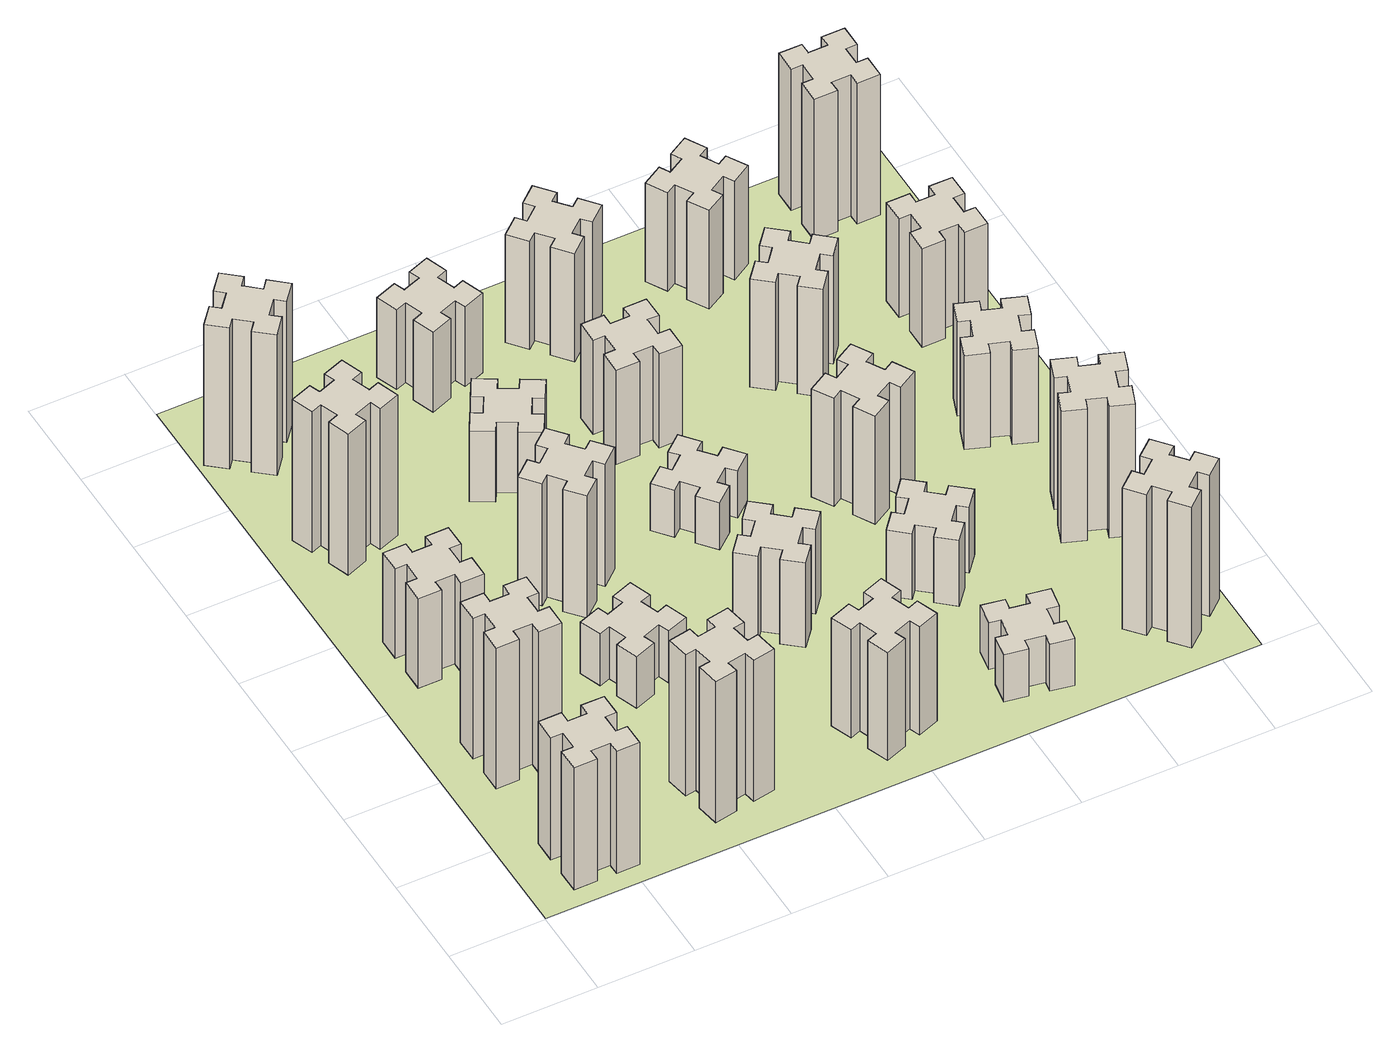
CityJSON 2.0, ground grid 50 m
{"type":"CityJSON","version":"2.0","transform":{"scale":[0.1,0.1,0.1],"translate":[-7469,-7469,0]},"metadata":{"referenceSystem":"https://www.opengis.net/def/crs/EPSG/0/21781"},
"CityObjects":{
"building1":{"type":"Building","attributes":{"class":"1000","function":"1000","usage":"1000","yearOfConstruction":2016,"roofType":"1000","measuredHeight":78,"storeysAboveGround":30,"storeysBelowGround":0},"geometry":[{"type":"Solid","lod":"1","boundaries":[[[[0,1,2,3,4,5,6,7,8,9,10,11,12,13,14,15,16,17,18,19]],[[17,16,20,21]],[[16,15,22,20]],[[15,14,23,22]],[[14,13,24,23]],[[13,12,25,24]],[[12,11,26,25]],[[11,10,27,26]],[[10,9,28,27]],[[9,8,29,28]],[[8,7,30,29]],[[7,6,31,30]],[[6,5,32,31]],[[5,4,33,32]],[[4,3,34,33]],[[3,2,35,34]],[[2,1,36,35]],[[1,0,37,36]],[[0,19,38,37]],[[19,18,39,38]],[[18,17,21,39]],[[24,25,26,27,28,29,30,31,32,33,34,35,36,37,38,39,21,20,22,23]]]]}]},
"building2":{"type":"Building","attributes":{"class":"1000","function":"1000","usage":"1000","yearOfConstruction":2016,"roofType":"1000","measuredHeight":90,"storeysAboveGround":30,"storeysBelowGround":0},"geometry":[{"type":"Solid","lod":"1","boundaries":[[[[40,41,42,43,44,45,46,47,48,49,50,51,52,53,54,55,56,57,58,59]],[[57,56,60,61]],[[56,55,62,60]],[[55,54,63,62]],[[54,53,64,63]],[[53,52,65,64]],[[52,51,66,65]],[[51,50,67,66]],[[50,49,68,67]],[[49,48,69,68]],[[48,47,70,69]],[[47,46,71,70]],[[46,45,72,71]],[[45,44,73,72]],[[44,43,74,73]],[[43,42,75,74]],[[42,41,76,75]],[[41,40,77,76]],[[40,59,78,77]],[[59,58,79,78]],[[58,57,61,79]],[[64,65,66,67,68,69,70,71,72,73,74,75,76,77,78,79,61,60,62,63]]]]}]},
"building3":{"type":"Building","attributes":{"class":"1000","function":"1000","usage":"1000","yearOfConstruction":2016,"roofType":"1000","measuredHeight":57,"storeysAboveGround":30,"storeysBelowGround":0},"geometry":[{"type":"Solid","lod":"1","boundaries":[[[[80,81,82,83,84,85,86,87,88,89,90,91,92,93,94,95,96,97,98,99]],[[97,96,100,101]],[[96,95,102,100]],[[95,94,103,102]],[[94,93,104,103]],[[93,92,105,104]],[[92,91,106,105]],[[91,90,107,106]],[[90,89,108,107]],[[89,88,109,108]],[[88,87,110,109]],[[87,86,111,110]],[[86,85,112,111]],[[85,84,113,112]],[[84,83,114,113]],[[83,82,115,114]],[[82,81,116,115]],[[81,80,117,116]],[[80,99,118,117]],[[99,98,119,118]],[[98,97,101,119]],[[104,105,106,107,108,109,110,111,112,113,114,115,116,117,118,119,101,100,102,103]]]]}]},
"building4":{"type":"Building","attributes":{"class":"1000","function":"1000","usage":"1000","yearOfConstruction":2016,"roofType":"1000","measuredHeight":90,"storeysAboveGround":30,"storeysBelowGround":0},"geometry":[{"type":"Solid","lod":"1","boundaries":[[[[120,121,122,123,124,125,126,127,128,129,130,131,132,133,134,135,136,137,138,139]],[[137,136,140,141]],[[136,135,142,140]],[[135,134,143,142]],[[134,133,144,143]],[[133,132,145,144]],[[132,131,146,145]],[[131,130,147,146]],[[130,129,148,147]],[[129,128,149,148]],[[128,127,150,149]],[[127,126,151,150]],[[126,125,152,151]],[[125,124,153,152]],[[124,123,154,153]],[[123,122,155,154]],[[122,121,156,155]],[[121,120,157,156]],[[120,139,158,157]],[[139,138,159,158]],[[138,137,141,159]],[[144,145,146,147,148,149,150,151,152,153,154,155,156,157,158,159,141,140,142,143]]]]}]},
"building5":{"type":"Building","attributes":{"class":"1000","function":"1000","usage":"1000","yearOfConstruction":2016,"roofType":"1000","measuredHeight":90,"storeysAboveGround":30,"storeysBelowGround":0},"geometry":[{"type":"Solid","lod":"1","boundaries":[[[[160,161,162,163,164,165,166,167,168,169,170,171,172,173,174,175,176,177,178,179]],[[177,176,180,181]],[[176,175,182,180]],[[175,174,183,182]],[[174,173,184,183]],[[173,172,185,184]],[[172,171,186,185]],[[171,170,187,186]],[[170,169,188,187]],[[169,168,189,188]],[[168,167,190,189]],[[167,166,191,190]],[[166,165,192,191]],[[165,164,193,192]],[[164,163,194,193]],[[163,162,195,194]],[[162,161,196,195]],[[161,160,197,196]],[[160,179,198,197]],[[179,178,199,198]],[[178,177,181,199]],[[184,185,186,187,188,189,190,191,192,193,194,195,196,197,198,199,181,180,182,183]]]]}]},
"building6":{"type":"Building","attributes":{"class":"1000","function":"1000","usage":"1000","yearOfConstruction":2016,"roofType":"1000","measuredHeight":90,"storeysAboveGround":30,"storeysBelowGround":0},"geometry":[{"type":"Solid","lod":"1","boundaries":[[[[200,201,202,203,204,205,206,207,208,209,210,211,212,213,214,215,216,217,218,219]],[[217,216,220,221]],[[216,215,222,220]],[[215,214,223,222]],[[214,213,224,223]],[[213,212,225,224]],[[212,211,226,225]],[[211,210,227,226]],[[210,209,228,227]],[[209,208,229,228]],[[208,207,230,229]],[[207,206,231,230]],[[206,205,232,231]],[[205,204,233,232]],[[204,203,234,233]],[[203,202,235,234]],[[202,201,236,235]],[[201,200,237,236]],[[200,219,238,237]],[[219,218,239,238]],[[218,217,221,239]],[[224,225,226,227,228,229,230,231,232,233,234,235,236,237,238,239,221,220,222,223]]]]}]},
"building7":{"type":"Building","attributes":{"class":"1000","function":"1000","usage":"1000","yearOfConstruction":2016,"roofType":"1000","measuredHeight":33,"storeysAboveGround":30,"storeysBelowGround":0},"geometry":[{"type":"Solid","lod":"1","boundaries":[[[[240,241,242,243,244,245,246,247,248,249,250,251,252,253,254,255,256,257,258,259]],[[257,256,260,261]],[[256,255,262,260]],[[255,254,263,262]],[[254,253,264,263]],[[253,252,265,264]],[[252,251,266,265]],[[251,250,267,266]],[[250,249,268,267]],[[249,248,269,268]],[[248,247,270,269]],[[247,246,271,270]],[[246,245,272,271]],[[245,244,273,272]],[[244,243,274,273]],[[243,242,275,274]],[[242,241,276,275]],[[241,240,277,276]],[[240,259,278,277]],[[259,258,279,278]],[[258,257,261,279]],[[264,265,266,267,268,269,270,271,272,273,274,275,276,277,278,279,261,260,262,263]]]]}]},
"building8":{"type":"Building","attributes":{"class":"1000","function":"1000","usage":"1000","yearOfConstruction":2016,"roofType":"1000","measuredHeight":78,"storeysAboveGround":30,"storeysBelowGround":0},"geometry":[{"type":"Solid","lod":"1","boundaries":[[[[280,281,282,283,284,285,286,287,288,289,290,291,292,293,294,295,296,297,298,299]],[[297,296,300,301]],[[296,295,302,300]],[[295,294,303,302]],[[294,293,304,303]],[[293,292,305,304]],[[292,291,306,305]],[[291,290,307,306]],[[290,289,308,307]],[[289,288,309,308]],[[288,287,310,309]],[[287,286,311,310]],[[286,285,312,311]],[[285,284,313,312]],[[284,283,314,313]],[[283,282,315,314]],[[282,281,316,315]],[[281,280,317,316]],[[280,299,318,317]],[[299,298,319,318]],[[298,297,301,319]],[[304,305,306,307,308,309,310,311,312,313,314,315,316,317,318,319,301,300,302,303]]]]}]},
"building9":{"type":"Building","attributes":{"class":"1000","function":"1000","usage":"1000","yearOfConstruction":2016,"roofType":"1000","measuredHeight":45,"storeysAboveGround":30,"storeysBelowGround":0},"geometry":[{"type":"Solid","lod":"1","boundaries":[[[[320,321,322,323,324,325,326,327,328,329,330,331,332,333,334,335,336,337,338,339]],[[337,336,340,341]],[[336,335,342,340]],[[335,334,343,342]],[[334,333,344,343]],[[333,332,345,344]],[[332,331,346,345]],[[331,330,347,346]],[[330,329,348,347]],[[329,328,349,348]],[[328,327,350,349]],[[327,326,351,350]],[[326,325,352,351]],[[325,324,353,352]],[[324,323,354,353]],[[323,322,355,354]],[[322,321,356,355]],[[321,320,357,356]],[[320,339,358,357]],[[339,338,359,358]],[[338,337,341,359]],[[344,345,346,347,348,349,350,351,352,353,354,355,356,357,358,359,341,340,342,343]]]]}]},
"building10":{"type":"Building","attributes":{"class":"1000","function":"1000","usage":"1000","yearOfConstruction":2016,"roofType":"1000","measuredHeight":69,"storeysAboveGround":30,"storeysBelowGround":0},"geometry":[{"type":"Solid","lod":"1","boundaries":[[[[360,361,362,363,364,365,366,367,368,369,370,371,372,373,374,375,376,377,378,379]],[[377,376,380,381]],[[376,375,382,380]],[[375,374,383,382]],[[374,373,384,383]],[[373,372,385,384]],[[372,371,386,385]],[[371,370,387,386]],[[370,369,388,387]],[[369,368,389,388]],[[368,367,390,389]],[[367,366,391,390]],[[366,365,392,391]],[[365,364,393,392]],[[364,363,394,393]],[[363,362,395,394]],[[362,361,396,395]],[[361,360,397,396]],[[360,379,398,397]],[[379,378,399,398]],[[378,377,381,399]],[[384,385,386,387,388,389,390,391,392,393,394,395,396,397,398,399,381,380,382,383]]]]}]},
"building11":{"type":"Building","attributes":{"class":"1000","function":"1000","usage":"1000","yearOfConstruction":2016,"roofType":"1000","measuredHeight":51,"storeysAboveGround":30,"storeysBelowGround":0},"geometry":[{"type":"Solid","lod":"1","boundaries":[[[[400,401,402,403,404,405,406,407,408,409,410,411,412,413,414,415,416,417,418,419]],[[417,416,420,421]],[[416,415,422,420]],[[415,414,423,422]],[[414,413,424,423]],[[413,412,425,424]],[[412,411,426,425]],[[411,410,427,426]],[[410,409,428,427]],[[409,408,429,428]],[[408,407,430,429]],[[407,406,431,430]],[[406,405,432,431]],[[405,404,433,432]],[[404,403,434,433]],[[403,402,435,434]],[[402,401,436,435]],[[401,400,437,436]],[[400,419,438,437]],[[419,418,439,438]],[[418,417,421,439]],[[424,425,426,427,428,429,430,431,432,433,434,435,436,437,438,439,421,420,422,423]]]]}]},
"building12":{"type":"Building","attributes":{"class":"1000","function":"1000","usage":"1000","yearOfConstruction":2016,"roofType":"1000","measuredHeight":54,"storeysAboveGround":30,"storeysBelowGround":0},"geometry":[{"type":"Solid","lod":"1","boundaries":[[[[440,441,442,443,444,445,446,447,448,449,450,451,452,453,454,455,456,457,458,459]],[[457,456,460,461]],[[456,455,462,460]],[[455,454,463,462]],[[454,453,464,463]],[[453,452,465,464]],[[452,451,466,465]],[[451,450,467,466]],[[450,449,468,467]],[[449,448,469,468]],[[448,447,470,469]],[[447,446,471,470]],[[446,445,472,471]],[[445,444,473,472]],[[444,443,474,473]],[[443,442,475,474]],[[442,441,476,475]],[[441,440,477,476]],[[440,459,478,477]],[[459,458,479,478]],[[458,457,461,479]],[[464,465,466,467,468,469,470,471,472,473,474,475,476,477,478,479,461,460,462,463]]]]}]},
"building13":{"type":"Building","attributes":{"class":"1000","function":"1000","usage":"1000","yearOfConstruction":2016,"roofType":"1000","measuredHeight":30,"storeysAboveGround":30,"storeysBelowGround":0},"geometry":[{"type":"Solid","lod":"1","boundaries":[[[[480,481,482,483,484,485,486,487,488,489,490,491,492,493,494,495,496,497,498,499]],[[497,496,500,501]],[[496,495,502,500]],[[495,494,503,502]],[[494,493,504,503]],[[493,492,505,504]],[[492,491,506,505]],[[491,490,507,506]],[[490,489,508,507]],[[489,488,509,508]],[[488,487,510,509]],[[487,486,511,510]],[[486,485,512,511]],[[485,484,513,512]],[[484,483,514,513]],[[483,482,515,514]],[[482,481,516,515]],[[481,480,517,516]],[[480,499,518,517]],[[499,498,519,518]],[[498,497,501,519]],[[504,505,506,507,508,509,510,511,512,513,514,515,516,517,518,519,501,500,502,503]]]]}]},
"building14":{"type":"Building","attributes":{"class":"1000","function":"1000","usage":"1000","yearOfConstruction":2016,"roofType":"1000","measuredHeight":60,"storeysAboveGround":30,"storeysBelowGround":0},"geometry":[{"type":"Solid","lod":"1","boundaries":[[[[520,521,522,523,524,525,526,527,528,529,530,531,532,533,534,535,536,537,538,539]],[[537,536,540,541]],[[536,535,542,540]],[[535,534,543,542]],[[534,533,544,543]],[[533,532,545,544]],[[532,531,546,545]],[[531,530,547,546]],[[530,529,548,547]],[[529,528,549,548]],[[528,527,550,549]],[[527,526,551,550]],[[526,525,552,551]],[[525,524,553,552]],[[524,523,554,553]],[[523,522,555,554]],[[522,521,556,555]],[[521,520,557,556]],[[520,539,558,557]],[[539,538,559,558]],[[538,537,541,559]],[[544,545,546,547,548,549,550,551,552,553,554,555,556,557,558,559,541,540,542,543]]]]}]},
"building15":{"type":"Building","attributes":{"class":"1000","function":"1000","usage":"1000","yearOfConstruction":2016,"roofType":"1000","measuredHeight":30,"storeysAboveGround":30,"storeysBelowGround":0},"geometry":[{"type":"Solid","lod":"1","boundaries":[[[[560,561,562,563,564,565,566,567,568,569,570,571,572,573,574,575,576,577,578,579]],[[577,576,580,581]],[[576,575,582,580]],[[575,574,583,582]],[[574,573,584,583]],[[573,572,585,584]],[[572,571,586,585]],[[571,570,587,586]],[[570,569,588,587]],[[569,568,589,588]],[[568,567,590,589]],[[567,566,591,590]],[[566,565,592,591]],[[565,564,593,592]],[[564,563,594,593]],[[563,562,595,594]],[[562,561,596,595]],[[561,560,597,596]],[[560,579,598,597]],[[579,578,599,598]],[[578,577,581,599]],[[584,585,586,587,588,589,590,591,592,593,594,595,596,597,598,599,581,580,582,583]]]]}]},
"building16":{"type":"Building","attributes":{"class":"1000","function":"1000","usage":"1000","yearOfConstruction":2016,"roofType":"1000","measuredHeight":69,"storeysAboveGround":30,"storeysBelowGround":0},"geometry":[{"type":"Solid","lod":"1","boundaries":[[[[600,601,602,603,604,605,606,607,608,609,610,611,612,613,614,615,616,617,618,619]],[[617,616,620,621]],[[616,615,622,620]],[[615,614,623,622]],[[614,613,624,623]],[[613,612,625,624]],[[612,611,626,625]],[[611,610,627,626]],[[610,609,628,627]],[[609,608,629,628]],[[608,607,630,629]],[[607,606,631,630]],[[606,605,632,631]],[[605,604,633,632]],[[604,603,634,633]],[[603,602,635,634]],[[602,601,636,635]],[[601,600,637,636]],[[600,619,638,637]],[[619,618,639,638]],[[618,617,621,639]],[[624,625,626,627,628,629,630,631,632,633,634,635,636,637,638,639,621,620,622,623]]]]}]},
"building17":{"type":"Building","attributes":{"class":"1000","function":"1000","usage":"1000","yearOfConstruction":2016,"roofType":"1000","measuredHeight":42,"storeysAboveGround":30,"storeysBelowGround":0},"geometry":[{"type":"Solid","lod":"1","boundaries":[[[[640,641,642,643,644,645,646,647,648,649,650,651,652,653,654,655,656,657,658,659]],[[657,656,660,661]],[[656,655,662,660]],[[655,654,663,662]],[[654,653,664,663]],[[653,652,665,664]],[[652,651,666,665]],[[651,650,667,666]],[[650,649,668,667]],[[649,648,669,668]],[[648,647,670,669]],[[647,646,671,670]],[[646,645,672,671]],[[645,644,673,672]],[[644,643,674,673]],[[643,642,675,674]],[[642,641,676,675]],[[641,640,677,676]],[[640,659,678,677]],[[659,658,679,678]],[[658,657,661,679]],[[664,665,666,667,668,669,670,671,672,673,674,675,676,677,678,679,661,660,662,663]]]]}]},
"building18":{"type":"Building","attributes":{"class":"1000","function":"1000","usage":"1000","yearOfConstruction":2016,"roofType":"1000","measuredHeight":69,"storeysAboveGround":30,"storeysBelowGround":0},"geometry":[{"type":"Solid","lod":"1","boundaries":[[[[680,681,682,683,684,685,686,687,688,689,690,691,692,693,694,695,696,697,698,699]],[[697,696,700,701]],[[696,695,702,700]],[[695,694,703,702]],[[694,693,704,703]],[[693,692,705,704]],[[692,691,706,705]],[[691,690,707,706]],[[690,689,708,707]],[[689,688,709,708]],[[688,687,710,709]],[[687,686,711,710]],[[686,685,712,711]],[[685,684,713,712]],[[684,683,714,713]],[[683,682,715,714]],[[682,681,716,715]],[[681,680,717,716]],[[680,699,718,717]],[[699,698,719,718]],[[698,697,701,719]],[[704,705,706,707,708,709,710,711,712,713,714,715,716,717,718,719,701,700,702,703]]]]}]},
"building19":{"type":"Building","attributes":{"class":"1000","function":"1000","usage":"1000","yearOfConstruction":2016,"roofType":"1000","measuredHeight":69,"storeysAboveGround":30,"storeysBelowGround":0},"geometry":[{"type":"Solid","lod":"1","boundaries":[[[[720,721,722,723,724,725,726,727,728,729,730,731,732,733,734,735,736,737,738,739]],[[737,736,740,741]],[[736,735,742,740]],[[735,734,743,742]],[[734,733,744,743]],[[733,732,745,744]],[[732,731,746,745]],[[731,730,747,746]],[[730,729,748,747]],[[729,728,749,748]],[[728,727,750,749]],[[727,726,751,750]],[[726,725,752,751]],[[725,724,753,752]],[[724,723,754,753]],[[723,722,755,754]],[[722,721,756,755]],[[721,720,757,756]],[[720,739,758,757]],[[739,738,759,758]],[[738,737,741,759]],[[744,745,746,747,748,749,750,751,752,753,754,755,756,757,758,759,741,740,742,743]]]]}]},
"building20":{"type":"Building","attributes":{"class":"1000","function":"1000","usage":"1000","yearOfConstruction":2016,"roofType":"1000","measuredHeight":90,"storeysAboveGround":30,"storeysBelowGround":0},"geometry":[{"type":"Solid","lod":"1","boundaries":[[[[760,761,762,763,764,765,766,767,768,769,770,771,772,773,774,775,776,777,778,779]],[[777,776,780,781]],[[776,775,782,780]],[[775,774,783,782]],[[774,773,784,783]],[[773,772,785,784]],[[772,771,786,785]],[[771,770,787,786]],[[770,769,788,787]],[[769,768,789,788]],[[768,767,790,789]],[[767,766,791,790]],[[766,765,792,791]],[[765,764,793,792]],[[764,763,794,793]],[[763,762,795,794]],[[762,761,796,795]],[[761,760,797,796]],[[760,779,798,797]],[[779,778,799,798]],[[778,777,781,799]],[[784,785,786,787,788,789,790,791,792,793,794,795,796,797,798,799,781,780,782,783]]]]}]},
"building21":{"type":"Building","attributes":{"class":"1000","function":"1000","usage":"1000","yearOfConstruction":2016,"roofType":"1000","measuredHeight":63,"storeysAboveGround":30,"storeysBelowGround":0},"geometry":[{"type":"Solid","lod":"1","boundaries":[[[[800,801,802,803,804,805,806,807,808,809,810,811,812,813,814,815,816,817,818,819]],[[817,816,820,821]],[[816,815,822,820]],[[815,814,823,822]],[[814,813,824,823]],[[813,812,825,824]],[[812,811,826,825]],[[811,810,827,826]],[[810,809,828,827]],[[809,808,829,828]],[[808,807,830,829]],[[807,806,831,830]],[[806,805,832,831]],[[805,804,833,832]],[[804,803,834,833]],[[803,802,835,834]],[[802,801,836,835]],[[801,800,837,836]],[[800,819,838,837]],[[819,818,839,838]],[[818,817,821,839]],[[824,825,826,827,828,829,830,831,832,833,834,835,836,837,838,839,821,820,822,823]]]]}]},
"building22":{"type":"Building","attributes":{"class":"1000","function":"1000","usage":"1000","yearOfConstruction":2016,"roofType":"1000","measuredHeight":84,"storeysAboveGround":30,"storeysBelowGround":0},"geometry":[{"type":"Solid","lod":"1","boundaries":[[[[840,841,842,843,844,845,846,847,848,849,850,851,852,853,854,855,856,857,858,859]],[[857,856,860,861]],[[856,855,862,860]],[[855,854,863,862]],[[854,853,864,863]],[[853,852,865,864]],[[852,851,866,865]],[[851,850,867,866]],[[850,849,868,867]],[[849,848,869,868]],[[848,847,870,869]],[[847,846,871,870]],[[846,845,872,871]],[[845,844,873,872]],[[844,843,874,873]],[[843,842,875,874]],[[842,841,876,875]],[[841,840,877,876]],[[840,859,878,877]],[[859,858,879,878]],[[858,857,861,879]],[[864,865,866,867,868,869,870,871,872,873,874,875,876,877,878,879,861,860,862,863]]]]}]},
"building23":{"type":"Building","attributes":{"class":"1000","function":"1000","usage":"1000","yearOfConstruction":2016,"roofType":"1000","measuredHeight":60,"storeysAboveGround":30,"storeysBelowGround":0},"geometry":[{"type":"Solid","lod":"1","boundaries":[[[[880,881,882,883,884,885,886,887,888,889,890,891,892,893,894,895,896,897,898,899]],[[897,896,900,901]],[[896,895,902,900]],[[895,894,903,902]],[[894,893,904,903]],[[893,892,905,904]],[[892,891,906,905]],[[891,890,907,906]],[[890,889,908,907]],[[889,888,909,908]],[[888,887,910,909]],[[887,886,911,910]],[[886,885,912,911]],[[885,884,913,912]],[[884,883,914,913]],[[883,882,915,914]],[[882,881,916,915]],[[881,880,917,916]],[[880,899,918,917]],[[899,898,919,918]],[[898,897,901,919]],[[904,905,906,907,908,909,910,911,912,913,914,915,916,917,918,919,901,900,902,903]]]]}]},
"building24":{"type":"Building","attributes":{"class":"1000","function":"1000","usage":"1000","yearOfConstruction":2016,"roofType":"1000","measuredHeight":63,"storeysAboveGround":30,"storeysBelowGround":0},"geometry":[{"type":"Solid","lod":"1","boundaries":[[[[920,921,922,923,924,925,926,927,928,929,930,931,932,933,934,935,936,937,938,939]],[[937,936,940,941]],[[936,935,942,940]],[[935,934,943,942]],[[934,933,944,943]],[[933,932,945,944]],[[932,931,946,945]],[[931,930,947,946]],[[930,929,948,947]],[[929,928,949,948]],[[928,927,950,949]],[[927,926,951,950]],[[926,925,952,951]],[[925,924,953,952]],[[924,923,954,953]],[[923,922,955,954]],[[922,921,956,955]],[[921,920,957,956]],[[920,939,958,957]],[[939,938,959,958]],[[938,937,941,959]],[[944,945,946,947,948,949,950,951,952,953,954,955,956,957,958,959,941,940,942,943]]]]}]},
"building25":{"type":"Building","attributes":{"class":"1000","function":"1000","usage":"1000","yearOfConstruction":2016,"roofType":"1000","measuredHeight":90,"storeysAboveGround":30,"storeysBelowGround":0},"geometry":[{"type":"Solid","lod":"1","boundaries":[[[[960,961,962,963,964,965,966,967,968,969,970,971,972,973,974,975,976,977,978,979]],[[977,976,980,981]],[[976,975,982,980]],[[975,974,983,982]],[[974,973,984,983]],[[973,972,985,984]],[[972,971,986,985]],[[971,970,987,986]],[[970,969,988,987]],[[969,968,989,988]],[[968,967,990,989]],[[967,966,991,990]],[[966,965,992,991]],[[965,964,993,992]],[[964,963,994,993]],[[963,962,995,994]],[[962,961,996,995]],[[961,960,997,996]],[[960,979,998,997]],[[979,978,999,998]],[[978,977,981,999]],[[984,985,986,987,988,989,990,991,992,993,994,995,996,997,998,999,981,980,982,983]]]]}]},
"landuse1":{"type":"LandUse","attributes":{"name":"plot1","function":"1010"},"geometry":[{"type":"MultiSurface","lod":"1","boundaries":[[[1000,1001,1002,1003]]]}]}
},
"vertices":[
[265,325,0],[265,225,0],[205,225,0],[205,105,0],[325,105,0],[325,165,0],[425,165,0],[425,105,0],[545,105,0],[545,225,0],[485,225,0],[485,325,0],[545,325,0],[545,445,0],[425,445,0],[425,385,0],[325,385,0],[325,445,0],[205,445,0],[205,325,0],[325,385,780],[325,445,780],[425,385,780],[425,445,780],[545,445,780],[545,325,780],[485,325,780],[485,225,780],[545,225,780],[545,105,780],[425,105,780],[425,165,780],[325,165,780],[325,105,780],[205,105,780],[205,225,780],[265,225,780],[265,325,780],[205,325,780],[205,445,780],
[265,1065,0],[265,965,0],[205,965,0],[205,845,0],[325,845,0],[325,905,0],[425,905,0],[425,845,0],[545,845,0],[545,965,0],[485,965,0],[485,1065,0],[545,1065,0],[545,1185,0],[425,1185,0],[425,1125,0],[325,1125,0],[325,1185,0],[205,1185,0],[205,1065,0],[325,1125,900],[325,1185,900],[425,1125,900],[425,1185,900],[545,1185,900],[545,1065,900],[485,1065,900],[485,965,900],[545,965,900],[545,845,900],[425,845,900],[425,905,900],[325,905,900],[325,845,900],[205,845,900],[205,965,900],[265,965,900],[265,1065,900],[205,1065,900],[205,1185,900],
[425,1865,0],[325,1865,0],[325,1925,0],[205,1925,0],[205,1805,0],[265,1805,0],[265,1705,0],[205,1705,0],[205,1585,0],[325,1585,0],[325,1645,0],[425,1645,0],[425,1585,0],[545,1585,0],[545,1705,0],[485,1705,0],[485,1805,0],[545,1805,0],[545,1925,0],[425,1925,0],[485,1805,570],[545,1805,570],[485,1705,570],[545,1705,570],[545,1585,570],[425,1585,570],[425,1645,570],[325,1645,570],[325,1585,570],[205,1585,570],[205,1705,570],[265,1705,570],[265,1805,570],[205,1805,570],[205,1925,570],[325,1925,570],[325,1865,570],[425,1865,570],[425,1925,570],[545,1925,570],
[385,2716,0],[291,2682,0],[270,2738,0],[157,2697,0],[199,2584,0],[255,2605,0],[289,2511,0],[233,2490,0],[274,2377,0],[387,2419,0],[366,2475,0],[460,2509,0],[480,2453,0],[593,2494,0],[552,2607,0],[496,2586,0],[462,2680,0],[518,2700,0],[477,2813,0],[364,2772,0],[462,2680,900],[518,2700,900],[496,2586,900],[552,2607,900],[593,2494,900],[480,2453,900],[460,2509,900],[366,2475,900],[387,2419,900],[274,2377,900],[233,2490,900],[289,2511,900],[255,2605,900],[199,2584,900],[157,2697,900],[270,2738,900],[291,2682,900],[385,2716,900],[364,2772,900],[477,2813,900],
[1085,258,0],[1184,276,0],[1194,217,0],[1312,237,0],[1291,356,0],[1232,345,0],[1215,444,0],[1274,454,0],[1253,572,0],[1135,551,0],[1145,492,0],[1047,475,0],[1037,534,0],[918,513,0],[939,395,0],[998,405,0],[1016,307,0],[957,297,0],[977,178,0],[1096,199,0],[1016,307,900],[957,297,900],[998,405,900],[939,395,900],[918,513,900],[1037,534,900],[1047,475,900],[1145,492,900],[1135,551,900],[1253,572,900],[1274,454,900],[1215,444,900],[1232,345,900],[1291,356,900],[1312,237,900],[1194,217,900],[1184,276,900],[1085,258,900],[1096,199,900],[977,178,900],
[384,3387,0],[308,3452,0],[346,3498,0],[254,3575,0],[177,3483,0],[223,3444,0],[159,3368,0],[113,3406,0],[36,3314,0],[128,3237,0],[166,3283,0],[243,3219,0],[204,3173,0],[296,3096,0],[373,3188,0],[327,3226,0],[392,3303,0],[438,3264,0],[515,3356,0],[423,3433,0],[392,3303,900],[438,3264,900],[327,3226,900],[373,3188,900],[296,3096,900],[204,3173,900],[243,3219,900],[166,3283,900],[128,3237,900],[36,3314,900],[113,3406,900],[159,3368,900],[223,3444,900],[177,3483,900],[254,3575,900],[346,3498,900],[308,3452,900],[384,3387,900],[423,3433,900],[515,3356,900],
[1125,1336,0],[1031,1302,0],[1010,1358,0],[897,1317,0],[939,1204,0],[995,1225,0],[1029,1131,0],[973,1110,0],[1014,997,0],[1127,1039,0],[1106,1095,0],[1200,1129,0],[1220,1073,0],[1333,1114,0],[1292,1227,0],[1236,1206,0],[1202,1300,0],[1258,1320,0],[1217,1433,0],[1104,1392,0],[1202,1300,330],[1258,1320,330],[1236,1206,330],[1292,1227,330],[1333,1114,330],[1220,1073,330],[1200,1129,330],[1106,1095,330],[1127,1039,330],[1014,997,330],[973,1110,330],[1029,1131,330],[995,1225,330],[939,1204,330],[897,1317,330],[1010,1358,330],[1031,1302,330],[1125,1336,330],[1104,1392,330],[1217,1433,330],
[1083,1972,0],[1006,1907,0],[968,1953,0],[876,1876,0],[953,1784,0],[999,1823,0],[1063,1746,0],[1017,1708,0],[1094,1616,0],[1186,1693,0],[1148,1739,0],[1224,1803,0],[1263,1757,0],[1355,1834,0],[1278,1926,0],[1232,1888,0],[1167,1964,0],[1213,2003,0],[1136,2095,0],[1044,2018,0],[1167,1964,780],[1213,2003,780],[1232,1888,780],[1278,1926,780],[1355,1834,780],[1263,1757,780],[1224,1803,780],[1148,1739,780],[1186,1693,780],[1094,1616,780],[1017,1708,780],[1063,1746,780],[999,1823,780],[953,1784,780],[876,1876,780],[968,1953,780],[1006,1907,780],[1083,1972,780],[1044,2018,780],[1136,2095,780],
[1117,2525,0],[1204,2475,0],[1174,2423,0],[1278,2363,0],[1338,2467,0],[1286,2497,0],[1336,2584,0],[1388,2554,0],[1448,2658,0],[1344,2718,0],[1314,2666,0],[1227,2716,0],[1257,2768,0],[1153,2828,0],[1093,2724,0],[1145,2694,0],[1095,2607,0],[1043,2637,0],[983,2533,0],[1087,2473,0],[1095,2607,450],[1043,2637,450],[1145,2694,450],[1093,2724,450],[1153,2828,450],[1257,2768,450],[1227,2716,450],[1314,2666,450],[1344,2718,450],[1448,2658,450],[1388,2554,450],[1336,2584,450],[1286,2497,450],[1338,2467,450],[1278,2363,450],[1174,2423,450],[1204,2475,450],[1117,2525,450],[1087,2473,450],[983,2533,450],
[1965,496,0],[1871,462,0],[1850,518,0],[1737,477,0],[1779,364,0],[1835,385,0],[1869,291,0],[1813,270,0],[1854,157,0],[1967,199,0],[1946,255,0],[2040,289,0],[2060,233,0],[2173,274,0],[2132,387,0],[2076,366,0],[2042,460,0],[2098,480,0],[2057,593,0],[1944,552,0],[2042,460,690],[2098,480,690],[2076,366,690],[2132,387,690],[2173,274,690],[2060,233,690],[2040,289,690],[1946,255,690],[1967,199,690],[1854,157,690],[1813,270,690],[1869,291,690],[1835,385,690],[1779,364,690],[1737,477,690],[1850,518,690],[1871,462,690],[1965,496,690],[1944,552,690],[2057,593,690],
[1225,3456,0],[1131,3422,0],[1110,3478,0],[997,3437,0],[1039,3324,0],[1095,3345,0],[1129,3251,0],[1073,3230,0],[1114,3117,0],[1227,3159,0],[1206,3215,0],[1300,3249,0],[1320,3193,0],[1433,3234,0],[1392,3347,0],[1336,3326,0],[1302,3420,0],[1358,3440,0],[1317,3553,0],[1204,3512,0],[1302,3420,510],[1358,3440,510],[1336,3326,510],[1392,3347,510],[1433,3234,510],[1320,3193,510],[1300,3249,510],[1206,3215,510],[1227,3159,510],[1114,3117,510],[1073,3230,510],[1129,3251,510],[1095,3345,510],[1039,3324,510],[997,3437,510],[1110,3478,510],[1131,3422,510],[1225,3456,510],[1204,3512,510],[1317,3553,510],
[1746,1163,0],[1823,1099,0],[1784,1053,0],[1876,976,0],[1953,1068,0],[1907,1106,0],[1972,1183,0],[2018,1144,0],[2095,1236,0],[2003,1313,0],[1964,1267,0],[1888,1332,0],[1926,1378,0],[1834,1455,0],[1757,1363,0],[1803,1324,0],[1739,1248,0],[1693,1286,0],[1616,1194,0],[1708,1117,0],[1739,1248,540],[1693,1286,540],[1803,1324,540],[1757,1363,540],[1834,1455,540],[1926,1378,540],[1888,1332,540],[1964,1267,540],[2003,1313,540],[2095,1236,540],[2018,1144,540],[1972,1183,540],[1907,1106,540],[1953,1068,540],[1876,976,540],[1784,1053,540],[1823,1099,540],[1746,1163,540],[1708,1117,540],[1616,1194,540],
[1972,1988,0],[1907,2064,0],[1953,2103,0],[1876,2195,0],[1784,2118,0],[1823,2072,0],[1746,2007,0],[1708,2053,0],[1616,1976,0],[1693,1884,0],[1739,1923,0],[1803,1846,0],[1757,1808,0],[1834,1716,0],[1926,1793,0],[1888,1839,0],[1964,1903,0],[2003,1857,0],[2095,1934,0],[2018,2026,0],[1964,1903,300],[2003,1857,300],[1888,1839,300],[1926,1793,300],[1834,1716,300],[1757,1808,300],[1803,1846,300],[1739,1923,300],[1693,1884,300],[1616,1976,300],[1708,2053,300],[1746,2007,300],[1823,2072,300],[1784,2118,300],[1876,2195,300],[1953,2103,300],[1907,2064,300],[1972,1988,300],[2018,2026,300],[2095,1934,300],
[1905,2705,0],[1805,2705,0],[1805,2765,0],[1685,2765,0],[1685,2645,0],[1745,2645,0],[1745,2545,0],[1685,2545,0],[1685,2425,0],[1805,2425,0],[1805,2485,0],[1905,2485,0],[1905,2425,0],[2025,2425,0],[2025,2545,0],[1965,2545,0],[1965,2645,0],[2025,2645,0],[2025,2765,0],[1905,2765,0],[1965,2645,600],[2025,2645,600],[1965,2545,600],[2025,2545,600],[2025,2425,600],[1905,2425,600],[1905,2485,600],[1805,2485,600],[1805,2425,600],[1685,2425,600],[1685,2545,600],[1745,2545,600],[1745,2645,600],[1685,2645,600],[1685,2765,600],[1805,2765,600],[1805,2705,600],[1905,2705,600],[1905,2765,600],[2025,2765,600],
[2596,444,0],[2578,345,0],[2519,356,0],[2498,237,0],[2617,217,0],[2627,276,0],[2725,258,0],[2715,199,0],[2833,178,0],[2854,297,0],[2795,307,0],[2812,405,0],[2871,395,0],[2892,513,0],[2774,534,0],[2764,475,0],[2665,492,0],[2676,551,0],[2557,572,0],[2537,454,0],[2665,492,300],[2676,551,300],[2764,475,300],[2774,534,300],[2892,513,300],[2871,395,300],[2812,405,300],[2795,307,300],[2854,297,300],[2833,178,300],[2715,199,300],[2725,258,300],[2627,276,300],[2617,217,300],[2498,237,300],[2519,356,300],[2578,345,300],[2596,444,300],[2537,454,300],[2557,572,300],
[1888,3219,0],[1964,3283,0],[2003,3237,0],[2095,3314,0],[2018,3406,0],[1972,3368,0],[1907,3444,0],[1953,3483,0],[1876,3575,0],[1784,3498,0],[1823,3452,0],[1746,3387,0],[1708,3433,0],[1616,3356,0],[1693,3264,0],[1739,3303,0],[1803,3226,0],[1757,3188,0],[1834,3096,0],[1926,3173,0],[1803,3226,690],[1757,3188,690],[1739,3303,690],[1693,3264,690],[1616,3356,690],[1708,3433,690],[1746,3387,690],[1823,3452,690],[1784,3498,690],[1876,3575,690],[1953,3483,690],[1907,3444,690],[1972,3368,690],[2018,3406,690],[2095,3314,690],[2003,3237,690],[1964,3283,690],[1888,3219,690],[1926,3173,690],[1834,3096,690],
[2647,1006,0],[2712,1083,0],[2758,1044,0],[2835,1136,0],[2743,1213,0],[2704,1167,0],[2628,1232,0],[2666,1278,0],[2574,1355,0],[2497,1263,0],[2543,1224,0],[2479,1148,0],[2433,1186,0],[2356,1094,0],[2448,1017,0],[2486,1063,0],[2563,999,0],[2524,953,0],[2616,876,0],[2693,968,0],[2563,999,420],[2524,953,420],[2486,1063,420],[2448,1017,420],[2356,1094,420],[2433,1186,420],[2479,1148,420],[2543,1224,420],[2497,1263,420],[2574,1355,420],[2666,1278,420],[2628,1232,420],[2704,1167,420],[2743,1213,420],[2835,1136,420],[2758,1044,420],[2712,1083,420],[2647,1006,420],[2693,968,420],[2616,876,420],
[2475,1744,0],[2525,1657,0],[2473,1627,0],[2533,1523,0],[2637,1583,0],[2607,1635,0],[2694,1685,0],[2724,1633,0],[2828,1693,0],[2768,1797,0],[2716,1767,0],[2666,1854,0],[2718,1884,0],[2658,1988,0],[2554,1928,0],[2584,1876,0],[2497,1826,0],[2467,1878,0],[2363,1818,0],[2423,1714,0],[2497,1826,690],[2467,1878,690],[2584,1876,690],[2554,1928,690],[2658,1988,690],[2718,1884,690],[2666,1854,690],[2716,1767,690],[2768,1797,690],[2828,1693,690],[2724,1633,690],[2694,1685,690],[2607,1635,690],[2637,1583,690],[2533,1523,690],[2473,1627,690],[2525,1657,690],[2475,1744,690],[2423,1714,690],[2363,1818,690],
[2804,2647,0],[2728,2712,0],[2766,2758,0],[2674,2835,0],[2597,2743,0],[2643,2704,0],[2579,2628,0],[2533,2666,0],[2456,2574,0],[2548,2497,0],[2586,2543,0],[2663,2479,0],[2624,2433,0],[2716,2356,0],[2793,2448,0],[2747,2486,0],[2812,2563,0],[2858,2524,0],[2935,2616,0],[2843,2693,0],[2812,2563,690],[2858,2524,690],[2747,2486,690],[2793,2448,690],[2716,2356,690],[2624,2433,690],[2663,2479,690],[2586,2543,690],[2548,2497,690],[2456,2574,690],[2533,2666,690],[2579,2628,690],[2643,2704,690],[2597,2743,690],[2674,2835,690],[2766,2758,690],[2728,2712,690],[2804,2647,690],[2843,2693,690],[2935,2616,690],
[3468,259,0],[3544,323,0],[3583,277,0],[3675,354,0],[3598,446,0],[3552,408,0],[3487,484,0],[3533,523,0],[3456,615,0],[3364,538,0],[3403,492,0],[3326,427,0],[3288,473,0],[3196,396,0],[3273,304,0],[3319,343,0],[3383,266,0],[3337,228,0],[3414,136,0],[3506,213,0],[3383,266,900],[3337,228,900],[3319,343,900],[3273,304,900],[3196,396,900],[3288,473,900],[3326,427,900],[3403,492,900],[3364,538,900],[3456,615,900],[3533,523,900],[3487,484,900],[3552,408,900],[3598,446,900],[3675,354,900],[3583,277,900],[3544,323,900],[3468,259,900],[3506,213,900],[3414,136,900],
[2716,3347,0],[2666,3434,0],[2718,3464,0],[2658,3568,0],[2554,3508,0],[2584,3456,0],[2497,3406,0],[2467,3458,0],[2363,3398,0],[2423,3294,0],[2475,3324,0],[2525,3237,0],[2473,3207,0],[2533,3103,0],[2637,3163,0],[2607,3215,0],[2694,3265,0],[2724,3213,0],[2828,3273,0],[2768,3377,0],[2694,3265,630],[2724,3213,630],[2607,3215,630],[2637,3163,630],[2533,3103,630],[2473,3207,630],[2525,3237,630],[2475,3324,630],[2423,3294,630],[2363,3398,630],[2467,3458,630],[2497,3406,630],[2584,3456,630],[2554,3508,630],[2658,3568,630],[2718,3464,630],[2666,3434,630],[2716,3347,630],[2768,3377,630],[2828,3273,630],
[3351,1029,0],[3445,995,0],[3424,939,0],[3537,897,0],[3578,1010,0],[3522,1031,0],[3556,1125,0],[3612,1104,0],[3653,1217,0],[3540,1258,0],[3520,1202,0],[3426,1236,0],[3447,1292,0],[3334,1333,0],[3293,1220,0],[3349,1200,0],[3315,1106,0],[3259,1127,0],[3217,1014,0],[3330,973,0],[3315,1106,840],[3259,1127,840],[3349,1200,840],[3293,1220,840],[3334,1333,840],[3447,1292,840],[3426,1236,840],[3520,1202,840],[3540,1258,840],[3653,1217,840],[3612,1104,840],[3556,1125,840],[3522,1031,840],[3578,1010,840],[3537,897,840],[3424,939,840],[3445,995,840],[3351,1029,840],[3330,973,840],[3217,1014,840],
[3422,1771,0],[3456,1865,0],[3512,1844,0],[3553,1957,0],[3440,1998,0],[3420,1942,0],[3326,1976,0],[3347,2032,0],[3234,2073,0],[3193,1960,0],[3249,1940,0],[3215,1846,0],[3159,1867,0],[3117,1754,0],[3230,1713,0],[3251,1769,0],[3345,1735,0],[3324,1679,0],[3437,1637,0],[3478,1750,0],[3345,1735,600],[3324,1679,600],[3251,1769,600],[3230,1713,600],[3117,1754,600],[3159,1867,600],[3215,1846,600],[3249,1940,600],[3193,1960,600],[3234,2073,600],[3347,2032,600],[3326,1976,600],[3420,1942,600],[3440,1998,600],[3553,1957,600],[3512,1844,600],[3456,1865,600],[3422,1771,600],[3478,1750,600],[3437,1637,600],
[3485,2705,0],[3385,2705,0],[3385,2765,0],[3265,2765,0],[3265,2645,0],[3325,2645,0],[3325,2545,0],[3265,2545,0],[3265,2425,0],[3385,2425,0],[3385,2485,0],[3485,2485,0],[3485,2425,0],[3605,2425,0],[3605,2545,0],[3545,2545,0],[3545,2645,0],[3605,2645,0],[3605,2765,0],[3485,2765,0],[3545,2645,630],[3605,2645,630],[3545,2545,630],[3605,2545,630],[3605,2425,630],[3485,2425,630],[3485,2485,630],[3385,2485,630],[3385,2425,630],[3265,2425,630],[3265,2545,630],[3325,2545,630],[3325,2645,630],[3265,2645,630],[3265,2765,630],[3385,2765,630],[3385,2705,630],[3485,2705,630],[3485,2765,630],[3605,2765,630],
[3285,3325,0],[3385,3325,0],[3385,3265,0],[3505,3265,0],[3505,3385,0],[3445,3385,0],[3445,3485,0],[3505,3485,0],[3505,3605,0],[3385,3605,0],[3385,3545,0],[3285,3545,0],[3285,3605,0],[3165,3605,0],[3165,3485,0],[3225,3485,0],[3225,3385,0],[3165,3385,0],[3165,3265,0],[3285,3265,0],[3225,3385,900],[3165,3385,900],[3225,3485,900],[3165,3485,900],[3165,3605,900],[3285,3605,900],[3285,3545,900],[3385,3545,900],[3385,3605,900],[3505,3605,900],[3505,3485,900],[3445,3485,900],[3445,3385,900],[3505,3385,900],[3505,3265,900],[3385,3265,900],[3385,3325,900],[3285,3325,900],[3285,3265,900],[3165,3265,900],
[5,3705,0],[3705,3705,0],[3705,5,0],[5,5,0]
]}
